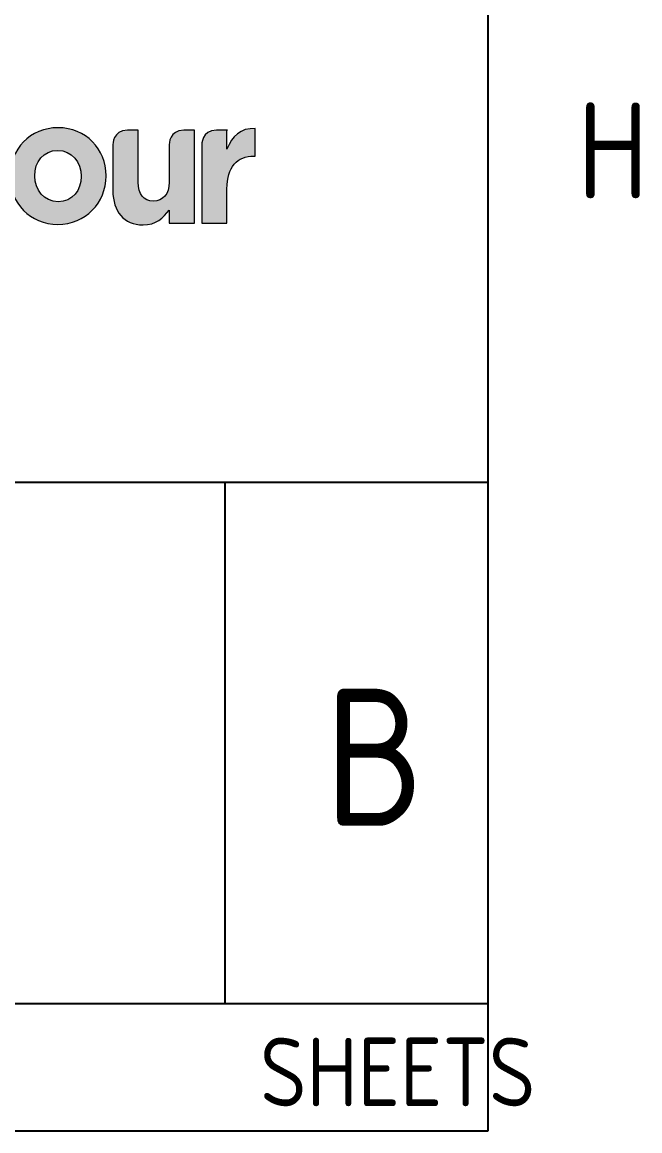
# Paper-space layout 'Sheet(2)' of a CAD drawing. Header units: metres, sheet in millimetres. Extents: x -29 to 809, y -5 to 581.
# Drawn here: x 783.33 to 805.85, y 3.58 to 43.99 of the extents above; entities that cross this region are included whole.
import ezdxf
from ezdxf.enums import TextEntityAlignment as Align

# ---------------------------------------------------------------- set-up
doc = ezdxf.new("R2010")
doc.units = ezdxf.units.M
doc.layers.get('0').update_dxf_attribs({"color": 6})
doc.layers.add('Notes', color=7, linetype='Continuous')
doc.layers.add('SupportsUG_SP_EXT', color=7, linetype='Continuous')
doc.styles.add('iecISOCP', font='isocp.shx')
doc.styles.get("Standard").update_dxf_attribs({"font": 'arial.ttf'})

# ---------------------------------------------------------------- blocks, each defined once
blk = doc.blocks.new('EE_LOGO')
h = blk.add_hatch(color=7)
edge = h.paths.add_edge_path(flags=16)
edge.add_spline(control_points=[(19.518, 2.158), (19.518, 2.657), (19.157, 3.092), (18.627, 3.092), (18.078, 3.092), (17.749, 2.669), (17.749, 2.171), (17.749, 2.171), (17.749, 2.158), (17.749, 2.158), (17.749, 1.659), (18.109, 1.223), (18.64, 1.223), (19.189, 1.223), (19.518, 1.646), (19.518, 2.145), (19.518, 2.145), (19.518, 2.158), (19.518, 2.158)], knot_values=[0, 0, 0, 0, 1, 1, 1, 2, 2, 2, 3, 3, 3, 4, 4, 4, 5, 5, 5, 6, 6, 6, 6], degree=3, periodic=0)
edge = h.paths.add_edge_path()
edge.add_spline(control_points=[(18.627, 0.396), (17.579, 0.396), (16.802, 1.173), (16.802, 2.145), (16.802, 2.145), (16.802, 2.158), (16.802, 2.158), (16.802, 3.13), (17.585, 3.92), (18.64, 3.92), (19.688, 3.92), (20.465, 3.143), (20.465, 2.171), (20.465, 2.171), (20.465, 2.158), (20.465, 2.158), (20.465, 1.185), (19.682, 0.396), (18.627, 0.396)], knot_values=[0, 0, 0, 0, 1, 1, 1, 2, 2, 2, 3, 3, 3, 4, 4, 4, 5, 5, 5, 6, 6, 6, 6], degree=3, periodic=0)
h = blk.add_hatch(color=7)
edge = h.paths.add_edge_path()
edge.add_spline(control_points=[(22.864, 0.44), (22.864, 0.44), (22.864, 0.92), (22.864, 0.92), (22.643, 0.636), (22.359, 0.377), (21.872, 0.377), (21.146, 0.377), (20.723, 0.857), (20.723, 1.633), (20.723, 1.633), (20.723, 3.221), (20.723, 3.269), (20.723, 3.317), (20.719, 3.825), (21.276, 3.825), (21.683, 3.825), (21.683, 3.825), (21.683, 3.825), (21.683, 3.825), (21.683, 1.937), (21.683, 1.937), (21.683, 1.482), (21.898, 1.248), (22.264, 1.248), (22.63, 1.248), (22.864, 1.482), (22.864, 1.937), (22.864, 1.937), (22.864, 3.204), (22.864, 3.27), (22.864, 3.338), (22.87, 3.825), (23.421, 3.825), (23.824, 3.825), (23.824, 3.825), (23.824, 3.825), (23.824, 3.825), (23.824, 0.44), (23.824, 0.44), (23.824, 0.44), (22.864, 0.44), (22.864, 0.44)], knot_values=[0, 0, 0, 0, 1, 1, 1, 2, 2, 2, 3, 3, 3, 4, 4, 4, 5, 5, 5, 6, 6, 6, 7, 7, 7, 8, 8, 8, 9, 9, 9, 10, 10, 10, 11, 11, 11, 12, 12, 12, 13, 13, 13, 14, 14, 14, 14], degree=3, periodic=0)
h = blk.add_hatch(color=7)
edge = h.paths.add_edge_path()
edge.add_spline(control_points=[(26.094, 2.884), (25.456, 2.884), (25.065, 2.499), (25.065, 1.691), (25.065, 1.691), (25.065, 0.441), (25.065, 0.441), (25.065, 0.441), (24.105, 0.441), (24.105, 0.441), (24.105, 0.441), (24.105, 3.238), (24.105, 3.269), (24.105, 3.3), (24.103, 3.825), (24.662, 3.825), (25.221, 3.825), (25.065, 3.825), (25.065, 3.825), (25.065, 3.825), (25.065, 3.143), (25.065, 3.143), (25.261, 3.611), (25.576, 3.914), (26.144, 3.889), (26.144, 3.889), (26.144, 2.884), (26.144, 2.884), (26.144, 2.884), (26.094, 2.884), (26.094, 2.884)], knot_values=[0, 0, 0, 0, 1, 1, 1, 2, 2, 2, 3, 3, 3, 4, 4, 4, 5, 5, 5, 6, 6, 6, 7, 7, 7, 8, 8, 8, 9, 9, 9, 10, 10, 10, 10], degree=3, periodic=0)
at = {"color": 7, "lineweight": 0}
for points, knots in [([(18.627, 0.396), (17.579, 0.396), (16.802, 1.173), (16.802, 2.145), (16.802, 2.145), (16.802, 2.158), (16.802, 2.158), (16.802, 3.13), (17.585, 3.92), (18.64, 3.92), (19.688, 3.92), (20.465, 3.143), (20.465, 2.171), (20.465, 2.171), (20.465, 2.158), (20.465, 2.158), (20.465, 1.185), (19.682, 0.396), (18.627, 0.396)], [0, 0, 0, 0, 1, 1, 1, 2, 2, 2, 3, 3, 3, 4, 4, 4, 5, 5, 5, 6, 6, 6, 6]), ([(22.864, 0.44), (22.864, 0.44), (22.864, 0.92), (22.864, 0.92), (22.643, 0.636), (22.359, 0.377), (21.872, 0.377), (21.146, 0.377), (20.723, 0.857), (20.723, 1.633), (20.723, 1.633), (20.723, 3.221), (20.723, 3.269), (20.723, 3.317), (20.719, 3.825), (21.276, 3.825), (21.683, 3.825), (21.683, 3.825), (21.683, 3.825), (21.683, 3.825), (21.683, 1.937), (21.683, 1.937), (21.683, 1.482), (21.898, 1.248), (22.264, 1.248), (22.63, 1.248), (22.864, 1.482), (22.864, 1.937), (22.864, 1.937), (22.864, 3.204), (22.864, 3.27), (22.864, 3.338), (22.87, 3.825), (23.421, 3.825), (23.824, 3.825), (23.824, 3.825), (23.824, 3.825), (23.824, 3.825), (23.824, 0.44), (23.824, 0.44), (23.824, 0.44), (22.864, 0.44), (22.864, 0.44)], [0, 0, 0, 0, 1, 1, 1, 2, 2, 2, 3, 3, 3, 4, 4, 4, 5, 5, 5, 6, 6, 6, 7, 7, 7, 8, 8, 8, 9, 9, 9, 10, 10, 10, 11, 11, 11, 12, 12, 12, 13, 13, 13, 14, 14, 14, 14]), ([(26.094, 2.884), (25.456, 2.884), (25.065, 2.499), (25.065, 1.691), (25.065, 1.691), (25.065, 0.441), (25.065, 0.441), (25.065, 0.441), (24.105, 0.441), (24.105, 0.441), (24.105, 0.441), (24.105, 3.238), (24.105, 3.269), (24.105, 3.3), (24.103, 3.825), (24.662, 3.825), (25.221, 3.825), (25.065, 3.825), (25.065, 3.825), (25.065, 3.825), (25.065, 3.143), (25.065, 3.143), (25.261, 3.611), (25.576, 3.914), (26.144, 3.889), (26.144, 3.889), (26.144, 2.884), (26.144, 2.884), (26.144, 2.884), (26.094, 2.884), (26.094, 2.884)], [0, 0, 0, 0, 1, 1, 1, 2, 2, 2, 3, 3, 3, 4, 4, 4, 5, 5, 5, 6, 6, 6, 7, 7, 7, 8, 8, 8, 9, 9, 9, 10, 10, 10, 10]), ([(19.518, 2.158), (19.518, 2.657), (19.157, 3.092), (18.627, 3.092), (18.078, 3.092), (17.749, 2.669), (17.749, 2.171), (17.749, 2.171), (17.749, 2.158), (17.749, 2.158), (17.749, 1.659), (18.109, 1.223), (18.64, 1.223), (19.189, 1.223), (19.518, 1.646), (19.518, 2.145), (19.518, 2.145), (19.518, 2.158), (19.518, 2.158)], [0, 0, 0, 0, 1, 1, 1, 2, 2, 2, 3, 3, 3, 4, 4, 4, 5, 5, 5, 6, 6, 6, 6])]:
    blk.add_open_spline(points, degree=3, knots=knots, dxfattribs=at)
blk = doc.blocks.new('A1_FRAME_TITLE')
at = {"layer": 'Notes', "color": 7}
for p, q in [((844.882, 5.973), (844.882, 574.394)), ((774.882, 29.618), (844.882, 29.618)), ((834.882, 10.618), (834.882, 29.618)), ((790.882, 10.618), (844.882, 10.618))]:
    blk.add_line(p, q, dxfattribs=at)
at = {"layer": 'Notes', "color": 7, "flags": 128}
blk.add_lwpolyline([(-11.549, 5.973), (844.882, 5.973)], dxfattribs=at)
blk.add_blockref('EE_LOGO', (809.882, 38.618))
blk.add_attdef('DRAFT_NUM', (9.354, 23.294), '', height=2.5, rotation=90)
at = {"layer": 'Notes', "color": 7, "style": 'iecISOCP'}
blk.add_text('H', height=3.5, dxfattribs=at).set_placement((848.273, 39.965))
blk.add_text('SHEET No         OF            SHEETS', height=2.5, dxfattribs=at).set_placement((817.821, 8.119), align=Align.MIDDLE_CENTER)
at = {"layer": 'Notes', "color": 7, "style": 'iecISOCP', "flags": 8}
blk.add_attdef('VERSION_NO', text='', height=2.5, rotation=90, dxfattribs=at).set_placement((302.037, 43.812), align=Align.MIDDLE_CENTER)
at = {"layer": 'Notes', "color": 7, "style": 'iecISOCP'}
for tag, p in [('CAP_NO', (513.188, 43.457)), ('IE_NUM', (513.05, 37.81)), ('REF_No_1', (335.241, 32.31)), ('REF_1', (362.523, 32.31)), ('HV_SWITCH', (513.463, 32.163)), ('GEN_WO', (441.708, 31.763)), ('REF_No_2', (335.241, 26.31)), ('REF_2', (362.523, 26.31)), ('OH_WO', (441.708, 25.812)), ('UBD_REF', (513.05, 25.828)), ('REF_No_3', (335.241, 20.31)), ('REF_3', (362.523, 20.31)), ('UG_WO', (441.708, 20.052)), ('GIS_MAP_No', (513.05, 20.043)), ('REF_No_4', (335.241, 14.31)), ('REF_4', (362.523, 14.31)), ('HV_OP_DIAG', (513.326, 14.199)), ('SUB_WO', (441.708, 13.812)), ('LGA', (512.945, 7.777))]:
    blk.add_attdef(tag, p, '', height=2.5, dxfattribs=at)
at = {"layer": 'Notes', "style": 'iecISOCP'}
for tag, p in [('T1', (684.374, 39.465)), ('T2', (684.374, 34.346)), ('T3', (684.374, 28.92)), ('T4', (684.374, 23.657)), ('T5', (684.374, 18.231)), ('T6', (684.374, 12.969))]:
    blk.add_attdef(tag, text='', height=3.5, dxfattribs=at).set_placement(p, align=Align.CENTER)
at = {"layer": 'Notes', "color": 7, "style": 'iecISOCP'}
for tag, p in [('scale', (567.756, 33.269)), ('DRAWN', (567.756, 24.931)), ('DATE', (567.756, 16.88)), ('DESIGN', (605.617, 9.155)), ('CHD', (567.756, 8.372))]:
    blk.add_attdef(tag, text='', height=2.5, dxfattribs=at).set_placement(p, align=Align.CENTER)
at = {"layer": 'Notes', "color": 4, "style": 'iecISOCP'}
blk.add_attdef('NUM', text='', height=7, dxfattribs=at).set_placement((812.882, 20.118), align=Align.MIDDLE_CENTER)
at = {"layer": 'Notes', "color": 1, "style": 'iecISOCP'}
blk.add_attdef('REV', text='', height=5, dxfattribs=at).set_placement((840.569, 17.095), align=Align.CENTER)
at = {"layer": 'Notes', "color": 7, "style": 'iecISOCP'}
for tag, p in [('NS', (811.227, 8.119)), ('SHTS', (825.927, 8.119))]:
    blk.add_attdef(tag, text='', height=2.5, dxfattribs=at).set_placement(p, align=Align.MIDDLE)
at = {"layer": 'Notes', "style": 'iecISOCP'}
blk.add_attdef('ExportID', (-11.467, 2.39), '', height=2.5, dxfattribs=at)
at = {"layer": 'Notes', "style": 'iecISOCP', "flags": 1}
for tag, p in [('ProjectType', (-6.374, -26.797)), ('ProjectNumber', (3.011, -26.818)), ('DrawingNumber', (14.965, -26.803)), ('ProjectDescription', (27.015, -26.825)), ('ExportDate', (39.735, -26.789)), ('ExportUserName', (48.606, -26.8)), ('DesignerCompanyName', (60.935, -26.793)), ('ExportAreaOfInterest', (76.551, -26.813)), ('GIS_SUCCESS', (91.448, -26.78)), ('CAD_SUCCESS', (101.24, -26.783)), ('ExportCategories', (119.534, -26.797)), ('DEPOTCODE', (111.557, -26.877)), ('Comments', (133.836, -26.883))]:
    blk.add_attdef(tag, p, '', height=1, dxfattribs=at)

psp = doc.layouts.new('Sheet(2)')

# ---------------------------------------------------------------- block references
at = {"layer": 'SupportsUG_SP_EXT'}
ref = psp.add_blockref('A1_FRAME_TITLE', (-9.082, -2.39), dxfattribs=dict(at, xscale=0.958))
ref.add_attrib('REV', 'B', dxfattribs={"layer": 'Notes', "color": 1, "height": 5, "style": 'iecISOCP', "width": 0.958}).set_placement((796.183, 14.705), align=Align.CENTER)

doc.saveas('drawing.dxf')
